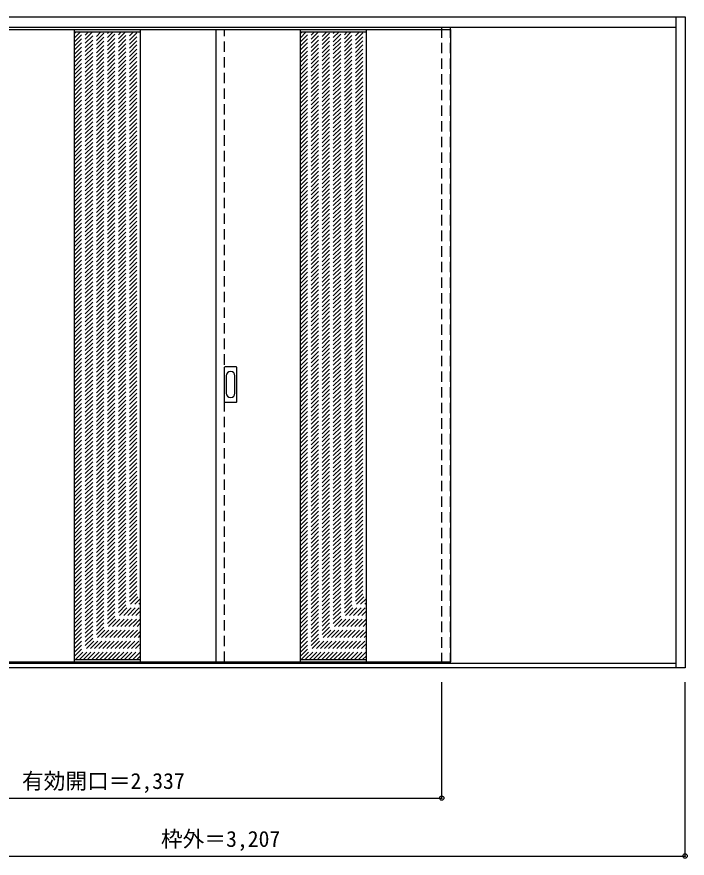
# Model space of a CAD drawing. Units: millimetres, scale not verified. Extents: x -1706 to 2053, y -1719 to 1193.
# Drawn here: x -262 to 2053, y -1719 to 1186 of the extents above; entities that cross this region are included whole.
import ezdxf
from ezdxf.enums import TextEntityAlignment as Align

# ---------------------------------------------------------------- set-up
doc = ezdxf.new("R2010")
doc.units = ezdxf.units.MM
doc.header["$LTSCALE"] = 30
doc.header["$PDMODE"] = 32
doc.header["$PDSIZE"] = 15
doc.linetypes.add('DASHED1', pattern=[1.8, 1.2, -0.6])
doc.layers.add('0-0', color=4, linetype='DASHED1')
doc.layers.add('0-1_寸法', color=7, linetype='Continuous')
doc.styles.add('ＭＳ ゴシック', font='')
doc.styles.get('ＭＳ ゴシック').set_extended_font_data('MS Gothic')

msp = doc.modelspace()

# ---------------------------------------------------------------- linework, layer by layer
at = {"layer": '0-0', "color": 3, "linetype": 'Continuous'}
for p, q in [((-1161.84, 1185.67), (2045.16, 1185.67)), ((2015.16, -1061.33), (2015.16, 1185.67)), ((2045.16, 1185.67), (2045.16, -1061.33)), ((-1131.84, 1149.67), (2015.16, 1149.67)), ((-1131.84, 1141.67), (1235.16, 1141.67)), ((-63.84, 1141.67), (-63.84, -1041.33)), ((164.16, 1141.67), (164.16, -1041.33)), ((425.16, 1141.67), (425.16, -1041.33)), ((716.16, 1141.67), (716.16, -1041.33)), ((944.16, 1141.67), (944.16, -1041.33)), ((1235.16, 1141.67), (1235.16, -1041.33)), ((455.16, -143.33), (455.16, -24.33)), ((495.66, -22.83), (456.66, -22.83)), ((497.16, -143.33), (497.16, -24.33)), ((456.66, -144.83), (495.66, -144.83)), ((-1131.84, -1041.33), (1235.16, -1041.33)), ((2045.16, -1061.33), (-1161.84, -1061.33)), ((2015.16, -1046.33), (-1131.84, -1046.33))]:
    msp.add_line(p, q, dxfattribs=at)
at = {"layer": '0-0', "color": 7, "linetype": 'Continuous'}
for p, q in [((-63.84, 1133.67), (164.16, 1133.67)), ((716.16, 1133.67), (944.16, 1133.67)), ((461.16, -54.23), (461.16, -113.43)), ((491.16, -113.43), (491.16, -54.23)), ((-63.84, -1033.33), (164.16, -1033.33)), ((716.16, -1033.33), (944.16, -1033.33))]:
    msp.add_line(p, q, dxfattribs=at)
at = {"layer": '0-0'}
for p, q in [((-63.84, 1126.71), (-56.88, 1133.67)), ((-63.84, 1112.57), (-42.74, 1133.67)), ((-63.84, 1098.43), (-28.6, 1133.67)), ((-63.84, 1084.29), (-14.46, 1133.67)), ((-63.84, 1070.14), (-0.31, 1133.67)), ((-63.84, 1056), (13.83, 1133.67)), ((-63.84, 1041.86), (27.97, 1133.67)), ((-63.84, 1027.72), (42.11, 1133.67)), ((-63.84, 1013.58), (56.25, 1133.67)), ((-63.84, 999.43), (70.4, 1133.67)), ((-63.84, 985.29), (84.54, 1133.67)), ((-63.84, 971.15), (98.68, 1133.67)), ((-63.84, 957.01), (112.82, 1133.67)), ((-63.84, 942.87), (126.97, 1133.67)), ((-63.84, 928.72), (141.11, 1133.67)), ((-63.84, 914.58), (155.25, 1133.67)), ((455.16, -1041.33), (455.16, 1141.67)), ((716.16, 1126.71), (723.12, 1133.67)), ((716.16, 1112.57), (737.26, 1133.67)), ((716.16, 1098.43), (751.4, 1133.67)), ((716.16, 1084.29), (765.54, 1133.67)), ((716.16, 1070.14), (779.69, 1133.67)), ((716.16, 1056), (793.83, 1133.67)), ((716.16, 1041.86), (807.97, 1133.67)), ((716.16, 1027.72), (822.11, 1133.67)), ((716.16, 1013.58), (836.25, 1133.67)), ((716.16, 999.43), (850.4, 1133.67)), ((716.16, 985.29), (864.54, 1133.67)), ((716.16, 971.15), (878.68, 1133.67)), ((716.16, 957.01), (892.82, 1133.67)), ((716.16, 942.87), (906.97, 1133.67)), ((716.16, 928.72), (921.11, 1133.67)), ((716.16, 914.58), (935.25, 1133.67)), ((1205.16, -1046.33), (1205.16, 1149.67)), ((1235.16, -1046.33), (1235.16, 1149.67)), ((-63.84, 900.44), (164.16, 1128.44)), ((-63.84, 886.3), (164.16, 1114.3)), ((716.16, 900.44), (944.16, 1128.44)), ((716.16, 886.3), (944.16, 1114.3)), ((-63.84, 872.15), (164.16, 1100.15)), ((-63.84, 858.01), (164.16, 1086.01)), ((716.16, 872.15), (944.16, 1100.15)), ((716.16, 858.01), (944.16, 1086.01)), ((-63.84, 843.87), (164.16, 1071.87)), ((-63.84, 829.73), (164.16, 1057.73)), ((716.16, 843.87), (944.16, 1071.87)), ((716.16, 829.73), (944.16, 1057.73)), ((-63.84, 815.59), (164.16, 1043.59)), ((-63.84, 801.44), (164.16, 1029.44)), ((716.16, 815.59), (944.16, 1043.59)), ((716.16, 801.44), (944.16, 1029.44)), ((-63.84, 787.3), (164.16, 1015.3)), ((-63.84, 773.16), (164.16, 1001.16)), ((716.16, 787.3), (944.16, 1015.3)), ((716.16, 773.16), (944.16, 1001.16)), ((-63.84, 759.02), (164.16, 987.02)), ((-63.84, 744.88), (164.16, 972.88)), ((-63.84, 730.73), (164.16, 958.73)), ((716.16, 759.02), (944.16, 987.02)), ((716.16, 744.88), (944.16, 972.88)), ((716.16, 730.73), (944.16, 958.73)), ((-63.84, 716.59), (164.16, 944.59)), ((-63.84, 702.45), (164.16, 930.45)), ((716.16, 716.59), (944.16, 944.59)), ((716.16, 702.45), (944.16, 930.45)), ((-63.84, 688.31), (164.16, 916.31)), ((-63.84, 674.16), (164.16, 902.16)), ((716.16, 688.31), (944.16, 916.31)), ((716.16, 674.16), (944.16, 902.16)), ((-63.84, 660.02), (164.16, 888.02)), ((-63.84, 645.88), (164.16, 873.88)), ((716.16, 660.02), (944.16, 888.02)), ((716.16, 645.88), (944.16, 873.88)), ((-63.84, 631.74), (164.16, 859.74)), ((-63.84, 617.6), (164.16, 845.6)), ((716.16, 631.74), (944.16, 859.74)), ((716.16, 617.6), (944.16, 845.6)), ((-63.84, 603.45), (164.16, 831.45)), ((-63.84, 589.31), (164.16, 817.31)), ((716.16, 603.45), (944.16, 831.45)), ((716.16, 589.31), (944.16, 817.31)), ((-63.84, 575.17), (164.16, 803.17)), ((-63.84, 561.03), (164.16, 789.03)), ((716.16, 575.17), (944.16, 803.17)), ((716.16, 561.03), (944.16, 789.03)), ((-63.84, 546.89), (164.16, 774.89)), ((-63.84, 532.74), (164.16, 760.74)), ((716.16, 546.89), (944.16, 774.89)), ((716.16, 532.74), (944.16, 760.74)), ((-63.84, 518.6), (164.16, 746.6)), ((-63.84, 504.46), (164.16, 732.46)), ((716.16, 518.6), (944.16, 746.6)), ((716.16, 504.46), (944.16, 732.46)), ((-63.84, 490.32), (164.16, 718.32)), ((-63.84, 476.17), (164.16, 704.17)), ((716.16, 490.32), (944.16, 718.32)), ((716.16, 476.17), (944.16, 704.17)), ((-63.84, 462.03), (164.16, 690.03)), ((-63.84, 447.89), (164.16, 675.89)), ((716.16, 462.03), (944.16, 690.03)), ((716.16, 447.89), (944.16, 675.89)), ((-63.84, 433.75), (164.16, 661.75)), ((-63.84, 419.61), (164.16, 647.61)), ((716.16, 433.75), (944.16, 661.75)), ((716.16, 419.61), (944.16, 647.61)), ((-63.84, 405.46), (164.16, 633.46)), ((-63.84, 391.32), (164.16, 619.32)), ((716.16, 405.46), (944.16, 633.46)), ((716.16, 391.32), (944.16, 619.32)), ((-63.84, 377.18), (164.16, 605.18)), ((-63.84, 363.04), (164.16, 591.04)), ((716.16, 377.18), (944.16, 605.18)), ((716.16, 363.04), (944.16, 591.04)), ((-63.84, 348.9), (164.16, 576.9)), ((-63.84, 334.75), (164.16, 562.75)), ((716.16, 348.9), (944.16, 576.9)), ((716.16, 334.75), (944.16, 562.75)), ((-63.84, 320.61), (164.16, 548.61)), ((-63.84, 306.47), (164.16, 534.47)), ((716.16, 320.61), (944.16, 548.61)), ((716.16, 306.47), (944.16, 534.47)), ((-63.84, 292.33), (164.16, 520.33)), ((-63.84, 278.19), (164.16, 506.19)), ((716.16, 292.33), (944.16, 520.33)), ((716.16, 278.19), (944.16, 506.19)), ((-63.84, 264.04), (164.16, 492.04)), ((-63.84, 249.9), (164.16, 477.9)), ((716.16, 264.04), (944.16, 492.04)), ((716.16, 249.9), (944.16, 477.9)), ((-63.84, 235.76), (164.16, 463.76)), ((-63.84, 221.62), (164.16, 449.62)), ((716.16, 235.76), (944.16, 463.76)), ((716.16, 221.62), (944.16, 449.62)), ((-63.84, 207.47), (164.16, 435.47)), ((-63.84, 193.33), (164.16, 421.33)), ((-63.84, 179.19), (164.16, 407.19)), ((716.16, 207.47), (944.16, 435.47)), ((716.16, 193.33), (944.16, 421.33)), ((716.16, 179.19), (944.16, 407.19)), ((-63.84, 165.05), (164.16, 393.05)), ((-63.84, 150.91), (164.16, 378.91)), ((716.16, 165.05), (944.16, 393.05)), ((716.16, 150.91), (944.16, 378.91)), ((-63.84, 136.76), (164.16, 364.76)), ((-63.84, 122.62), (164.16, 350.62)), ((716.16, 136.76), (944.16, 364.76)), ((716.16, 122.62), (944.16, 350.62)), ((-63.84, 108.48), (164.16, 336.48)), ((-63.84, 94.34), (164.16, 322.34)), ((716.16, 108.48), (944.16, 336.48)), ((716.16, 94.34), (944.16, 322.34)), ((-63.84, 80.2), (164.16, 308.2)), ((-63.84, 66.05), (164.16, 294.05)), ((716.16, 80.2), (944.16, 308.2)), ((716.16, 66.05), (944.16, 294.05)), ((-63.84, 51.91), (164.16, 279.91)), ((-63.84, 37.77), (164.16, 265.77)), ((716.16, 51.91), (944.16, 279.91)), ((716.16, 37.77), (944.16, 265.77)), ((-63.84, 23.63), (164.16, 251.63)), ((-63.84, 9.48), (164.16, 237.48)), ((716.16, 23.63), (944.16, 251.63)), ((716.16, 9.48), (944.16, 237.48)), ((-63.84, -4.66), (164.16, 223.34)), ((-63.84, -18.8), (164.16, 209.2)), ((716.16, -4.66), (944.16, 223.34)), ((716.16, -18.8), (944.16, 209.2)), ((-63.84, -32.94), (164.16, 195.06)), ((-63.84, -47.08), (164.16, 180.92)), ((716.16, -32.94), (944.16, 195.06)), ((716.16, -47.08), (944.16, 180.92)), ((-63.84, -61.23), (164.16, 166.77)), ((-63.84, -75.37), (164.16, 152.63)), ((716.16, -61.23), (944.16, 166.77)), ((716.16, -75.37), (944.16, 152.63)), ((-63.84, -89.51), (164.16, 138.49)), ((-63.84, -103.65), (164.16, 124.35)), ((716.16, -89.51), (944.16, 138.49)), ((716.16, -103.65), (944.16, 124.35)), ((-63.84, -117.79), (164.16, 110.21)), ((-63.84, -131.94), (164.16, 96.06)), ((716.16, -117.79), (944.16, 110.21)), ((716.16, -131.94), (944.16, 96.06)), ((-63.84, -146.08), (164.16, 81.92)), ((-63.84, -160.22), (164.16, 67.78)), ((716.16, -146.08), (944.16, 81.92)), ((716.16, -160.22), (944.16, 67.78)), ((-63.84, -174.36), (164.16, 53.64)), ((-63.84, -188.51), (164.16, 39.49)), ((716.16, -174.36), (944.16, 53.64)), ((716.16, -188.51), (944.16, 39.49)), ((-63.84, -202.65), (164.16, 25.35)), ((-63.84, -216.79), (164.16, 11.21)), ((716.16, -202.65), (944.16, 25.35)), ((716.16, -216.79), (944.16, 11.21)), ((-63.84, -230.93), (164.16, -2.93)), ((-63.84, -245.07), (164.16, -17.07)), ((716.16, -230.93), (944.16, -2.93)), ((716.16, -245.07), (944.16, -17.07)), ((-63.84, -259.22), (164.16, -31.22)), ((-63.84, -273.36), (164.16, -45.36)), ((716.16, -259.22), (944.16, -31.22)), ((716.16, -273.36), (944.16, -45.36)), ((-63.84, -287.5), (164.16, -59.5)), ((-63.84, -301.64), (164.16, -73.64)), ((716.16, -287.5), (944.16, -59.5)), ((716.16, -301.64), (944.16, -73.64)), ((-63.84, -315.78), (164.16, -87.78)), ((-63.84, -329.93), (164.16, -101.93)), ((-63.84, -344.07), (164.16, -116.07)), ((716.16, -315.78), (944.16, -87.78)), ((716.16, -329.93), (944.16, -101.93)), ((716.16, -344.07), (944.16, -116.07)), ((-63.84, -358.21), (164.16, -130.21)), ((-63.84, -372.35), (164.16, -144.35)), ((716.16, -358.21), (944.16, -130.21)), ((716.16, -372.35), (944.16, -144.35)), ((-63.84, -386.5), (164.16, -158.5)), ((-63.84, -400.64), (164.16, -172.64)), ((716.16, -386.5), (944.16, -158.5)), ((716.16, -400.64), (944.16, -172.64)), ((-63.84, -414.78), (164.16, -186.78)), ((-63.84, -428.92), (164.16, -200.92)), ((716.16, -414.78), (944.16, -186.78)), ((716.16, -428.92), (944.16, -200.92)), ((-63.84, -443.06), (164.16, -215.06)), ((-63.84, -457.21), (164.16, -229.21)), ((716.16, -443.06), (944.16, -215.06)), ((716.16, -457.21), (944.16, -229.21)), ((-63.84, -471.35), (164.16, -243.35)), ((-63.84, -485.49), (164.16, -257.49)), ((716.16, -471.35), (944.16, -243.35)), ((716.16, -485.49), (944.16, -257.49)), ((-63.84, -499.63), (164.16, -271.63)), ((-63.84, -513.77), (164.16, -285.77)), ((716.16, -499.63), (944.16, -271.63)), ((716.16, -513.77), (944.16, -285.77)), ((-63.84, -527.92), (164.16, -299.92)), ((-63.84, -542.06), (164.16, -314.06)), ((716.16, -527.92), (944.16, -299.92)), ((716.16, -542.06), (944.16, -314.06)), ((-63.84, -556.2), (164.16, -328.2)), ((-63.84, -570.34), (164.16, -342.34)), ((716.16, -556.2), (944.16, -328.2)), ((716.16, -570.34), (944.16, -342.34)), ((-63.84, -584.49), (164.16, -356.49)), ((-63.84, -598.63), (164.16, -370.63)), ((716.16, -584.49), (944.16, -356.49)), ((716.16, -598.63), (944.16, -370.63)), ((-63.84, -612.77), (164.16, -384.77)), ((-63.84, -626.91), (164.16, -398.91)), ((716.16, -612.77), (944.16, -384.77)), ((716.16, -626.91), (944.16, -398.91)), ((-63.84, -641.05), (164.16, -413.05)), ((-63.84, -655.2), (164.16, -427.2)), ((716.16, -641.05), (944.16, -413.05)), ((716.16, -655.2), (944.16, -427.2)), ((-63.84, -669.34), (164.16, -441.34)), ((-63.84, -683.48), (164.16, -455.48)), ((716.16, -669.34), (944.16, -441.34)), ((716.16, -683.48), (944.16, -455.48)), ((-63.84, -697.62), (164.16, -469.62)), ((-63.84, -711.76), (164.16, -483.76)), ((716.16, -697.62), (944.16, -469.62)), ((716.16, -711.76), (944.16, -483.76)), ((-63.84, -725.91), (164.16, -497.91)), ((-63.84, -740.05), (164.16, -512.05)), ((716.16, -725.91), (944.16, -497.91)), ((716.16, -740.05), (944.16, -512.05)), ((-63.84, -754.19), (164.16, -526.19)), ((-63.84, -768.33), (164.16, -540.33)), ((716.16, -754.19), (944.16, -526.19)), ((716.16, -768.33), (944.16, -540.33)), ((-63.84, -782.48), (164.16, -554.48)), ((-63.84, -796.62), (164.16, -568.62)), ((716.16, -782.48), (944.16, -554.48)), ((716.16, -796.62), (944.16, -568.62)), ((-63.84, -810.76), (164.16, -582.76)), ((-63.84, -824.9), (164.16, -596.9)), ((716.16, -810.76), (944.16, -582.76)), ((716.16, -824.9), (944.16, -596.9)), ((-63.84, -839.04), (164.16, -611.04)), ((-63.84, -853.19), (164.16, -625.19)), ((716.16, -839.04), (944.16, -611.04)), ((716.16, -853.19), (944.16, -625.19)), ((-63.84, -867.33), (164.16, -639.33)), ((-63.84, -881.47), (164.16, -653.47)), ((-63.84, -895.61), (164.16, -667.61)), ((716.16, -867.33), (944.16, -639.33)), ((716.16, -881.47), (944.16, -653.47)), ((716.16, -895.61), (944.16, -667.61)), ((-63.84, -909.75), (164.16, -681.75)), ((-63.84, -923.9), (164.16, -695.9)), ((716.16, -909.75), (944.16, -681.75)), ((716.16, -923.9), (944.16, -695.9)), ((-63.84, -938.04), (164.16, -710.04)), ((-63.84, -952.18), (164.16, -724.18)), ((716.16, -938.04), (944.16, -710.04)), ((716.16, -952.18), (944.16, -724.18)), ((-63.84, -966.32), (164.16, -738.32)), ((-63.84, -980.47), (164.16, -752.47)), ((716.16, -966.32), (944.16, -738.32)), ((716.16, -980.47), (944.16, -752.47)), ((-63.84, -994.61), (164.16, -766.61)), ((-63.84, -1008.75), (164.16, -780.75)), ((716.16, -994.61), (944.16, -766.61)), ((716.16, -1008.75), (944.16, -780.75)), ((-63.84, -1022.89), (164.16, -794.89)), ((-60.14, -1033.33), (164.16, -809.03)), ((716.16, -1022.89), (944.16, -794.89)), ((719.86, -1033.33), (944.16, -809.03)), ((-45.99, -1033.33), (164.16, -823.18)), ((-31.85, -1033.33), (164.16, -837.32)), ((734.01, -1033.33), (944.16, -823.18)), ((748.15, -1033.33), (944.16, -837.32)), ((-17.71, -1033.33), (164.16, -851.46)), ((-3.57, -1033.33), (164.16, -865.6)), ((762.29, -1033.33), (944.16, -851.46)), ((776.43, -1033.33), (944.16, -865.6)), ((10.57, -1033.33), (164.16, -879.74)), ((24.72, -1033.33), (164.16, -893.89)), ((790.57, -1033.33), (944.16, -879.74)), ((804.72, -1033.33), (944.16, -893.89)), ((38.86, -1033.33), (164.16, -908.03)), ((53, -1033.33), (164.16, -922.17)), ((818.86, -1033.33), (944.16, -908.03)), ((833, -1033.33), (944.16, -922.17)), ((67.14, -1033.33), (164.16, -936.31)), ((81.29, -1033.33), (164.16, -950.45)), ((847.14, -1033.33), (944.16, -936.31)), ((861.29, -1033.33), (944.16, -950.45)), ((95.43, -1033.33), (164.16, -964.6)), ((109.57, -1033.33), (164.16, -978.74)), ((875.43, -1033.33), (944.16, -964.6)), ((889.57, -1033.33), (944.16, -978.74)), ((123.71, -1033.33), (164.16, -992.88)), ((137.85, -1033.33), (164.16, -1007.02)), ((903.71, -1033.33), (944.16, -992.88)), ((917.85, -1033.33), (944.16, -1007.02)), ((152, -1033.33), (164.16, -1021.17)), ((932, -1033.33), (944.16, -1021.17))]:
    msp.add_line(p, q, dxfattribs=at)
at = {"layer": '0-0', "color": 3, "linetype": 'Continuous'}
for centre, start, end in [((456.66, -24.33), 90, 180), ((495.66, -24.33), 0, 90), ((456.66, -143.33), 180, 270), ((495.66, -143.33), 270, 0)]:
    msp.add_arc(centre, 1.5, start, end, dxfattribs=at)
at = {"layer": '0-0', "color": 7, "linetype": 'Continuous'}
for centre, start, end in [((476.16, -54.23), 0, 180), ((476.16, -113.43), 180, 0)]:
    msp.add_arc(centre, 15, start, end, dxfattribs=at)
at = {"layer": '0-1_寸法', "color": 4}
for points in [[(-1161.84, -1711.33), (2045.16, -1711.33), (2045.16, -1111.33)], [(-1131.84, -1511.33), (1205.16, -1511.33), (1205.16, -1111.33)]]:
    msp.add_lwpolyline(points, dxfattribs=at)
at = {"layer": '0-1_寸法'}
for p in [(1205.16, -1511.33), (2045.16, -1711.33)]:
    msp.add_point(p, dxfattribs=at)

# ---------------------------------------------------------------- texts
at = {"layer": '0-1_寸法', "style": 'ＭＳ ゴシック'}
for s, p in [('有効開口＝2,337', (-244.59, -1496.33)), ('枠外＝3,207', (235.41, -1696.33))]:
    msp.add_text(s, height=54.99, dxfattribs=at).set_placement(p, align=Align.BOTTOM_LEFT)

doc.saveas('drawing.dxf')
